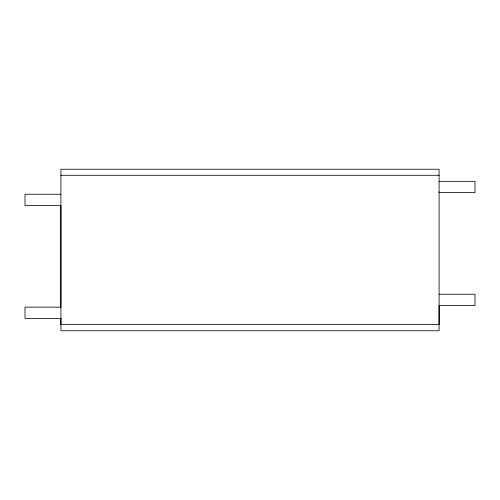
<?xml version="1.0" encoding="UTF-8"?>
<svg xmlns="http://www.w3.org/2000/svg" width="500" height="500" viewBox="0 0 500 500"><rect width="100%" height="100%" fill="white"/><g stroke="black" fill="none" stroke-linecap="round" stroke-linejoin="round"><path stroke-width="0.75" d="M439.094 181.337L475 181.337L475 192.625L439.094 192.625L439.094 169.244L60.906 169.244L60.906 324.469L439.094 324.469L439.094 305.519L475 305.519L475 294.231L439.094 294.231L439.094 330.756L60.906 330.756L60.906 318.275M439.094 294.231L439.094 191.869M60.906 175.287L439.094 175.287M60.906 194.237L25 194.237L25 205.531L60.906 205.531L60.906 307.131L25 307.131L25 318.419L60.906 318.419"/></g></svg>
